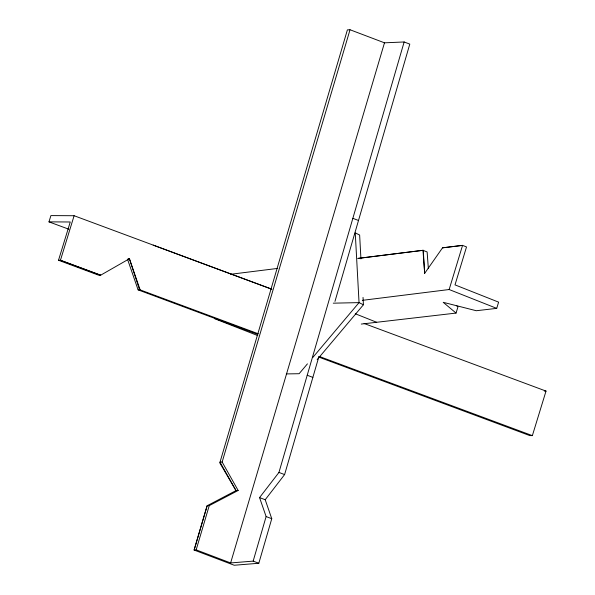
<?xml version="1.0" encoding="UTF-8"?>
<svg xmlns="http://www.w3.org/2000/svg" width="595" height="595" viewBox="0 0 595 595"><rect width="100%" height="100%" fill="white"/><g stroke="black" fill="none" stroke-linecap="round" stroke-linejoin="round"><path stroke-width="0.89" d="M404.146 41.97L384.489 42.818L350.024 29.75L222.143 462.032L238.149 490.473L236.022 490.6L207.127 505.75L194.111 550.04L196.157 549.869L230.622 562.944L253.158 561.122L266.121 516.564L259.554 497.591L278.951 472.437L404.146 41.97L409.791 44.119L334.963 301.42M238.149 490.473L209.247 505.624L207.127 505.75L194.111 550.04L234.222 565.25L258.81 563.264L271.766 518.706L265.206 499.733L259.554 497.591M265.206 499.733L284.603 474.579L318.823 356.903M196.157 549.869L209.247 505.624M230.622 562.944L384.489 42.818M362.318 300.349L449.158 289.527L462.56 245.378L466.517 246.94L455.004 284.879L498.61 302.141L496.721 308.366L476.29 310.731L443.201 302.312L456.06 313.074L457.949 306.856L456.596 305.726M68.849 229.224L48.976 221.868L50.902 215.598L74.107 215.725L271.893 289.222L153.19 245.118M127.65 259.576L138.1 289.862L140.152 289.891L129.405 258.736L100.659 275.202L98.606 275.173L58.511 260.26L70.247 221.987L48.976 221.868M74.107 215.725L60.445 260.268L58.511 260.26M318.459 356.963L529.766 435.577L532.361 435.629L546.024 391.086L364.088 323.487M358.331 258.364L422.986 250.324L424.666 273.336L442.524 247.832L462.56 245.378L442.524 247.832M307.429 363.857L299.121 373.712L286.321 373.92M312.769 357.521L359.045 302.617L355.252 232.89L359.64 235.032L360.934 258.885M317.157 359.663L363.433 304.759L363.032 297.418M230.86 274.25L277.753 268.404M357.721 258.446L423.276 250.272L424.666 273.336M361.284 324.067L456.06 313.074M222.143 462.032L220.024 462.166L236.022 490.6L219.793 462.88L347.398 29.862L350.024 29.75M333.267 303.167L359.045 302.617L363.433 304.759M128.037 258.721L129.405 258.736L139.513 289.646L258.312 333.795M544.291 391.056L546.024 391.086M100.659 275.202L60.445 260.268L100.629 275.202M319.247 356.435L532.361 435.629M138.1 289.862L257.583 334.323M352.85 218.335L358.502 220.477M307.213 375.252L312.866 377.394M278.951 472.437L284.603 474.579M266.121 516.564L271.766 518.706M253.158 561.122L258.81 563.264M214.713 318.742L257.836 335.617M422.986 250.324L427.136 251.953L428.348 268.524M449.158 289.527L496.721 308.366M355.289 313.758L376.672 322.282"/></g></svg>
